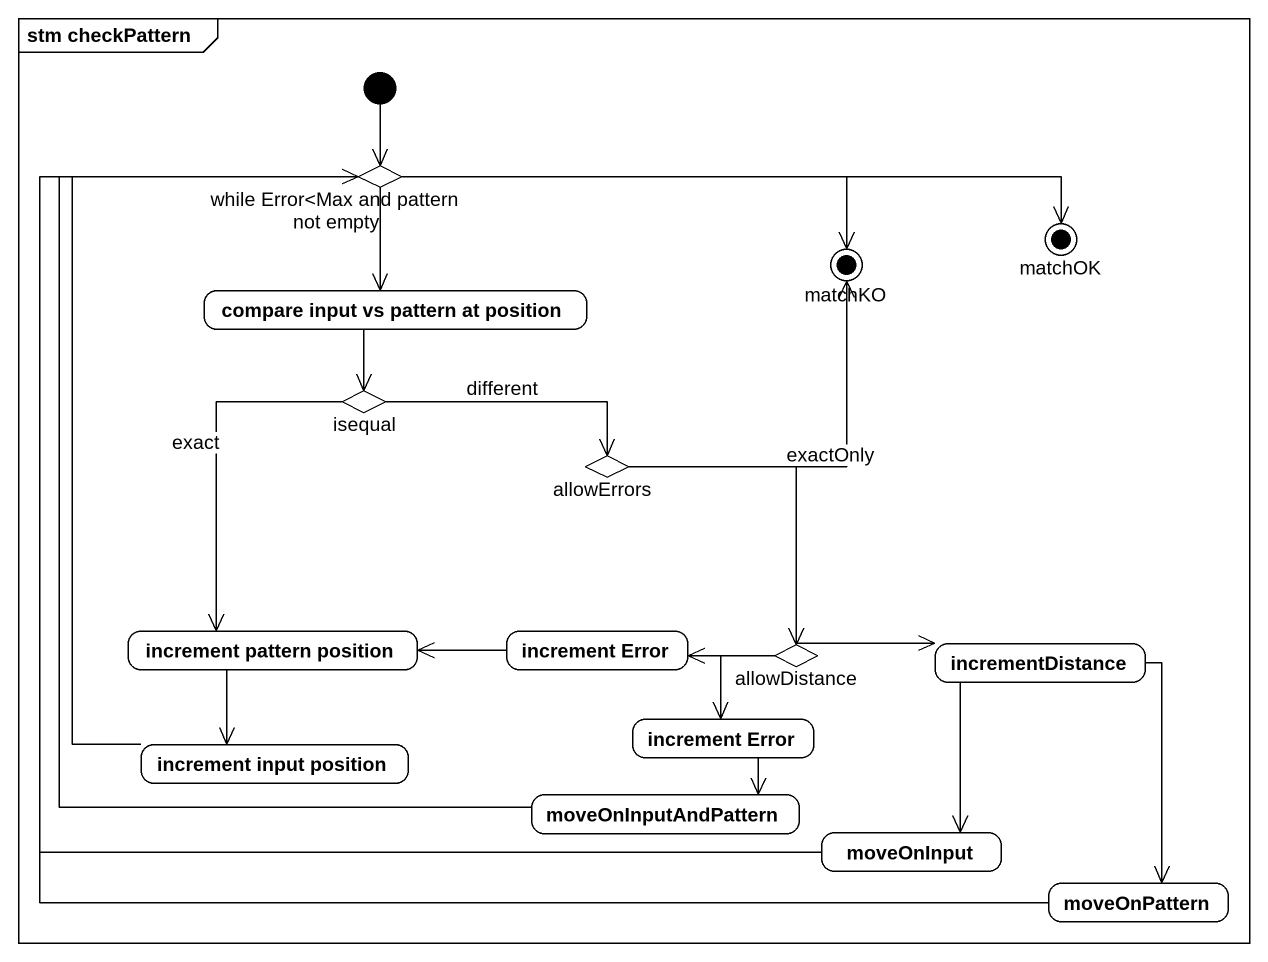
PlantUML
@startuml
mainframe stm checkPattern
hide empty description
state "while Error<Max and pattern not empty" as while_Error_Max_and_pattern <<choice>>
state matchKO <<end>>
state matchOK <<end>>
state "compare input vs pattern at position" as compare_input_vs_pattern_at
state isequal <<choice>>
state allowErrors <<choice>>
state "increment pattern position" as increment_pattern_position
state "increment Error" as increment_Error
state allowDistance <<choice>>
state incrementDistance
state "increment input position" as increment_input_position
state "increment Error" as increment_Error_2
state moveOnInputAndPattern
state moveOnInput
state moveOnPattern
[*] --> while_Error_Max_and_pattern
while_Error_Max_and_pattern -right-> matchKO
while_Error_Max_and_pattern -right-> matchOK
while_Error_Max_and_pattern --> compare_input_vs_pattern_at
compare_input_vs_pattern_at --> isequal
isequal -right-> allowErrors : different
isequal --> increment_pattern_position : exact
allowErrors -up-> matchKO : exactOnly
allowErrors --> allowDistance
increment_pattern_position --> increment_input_position
increment_Error -left-> increment_pattern_position
allowDistance -left-> increment_Error
allowDistance -right-> incrementDistance
allowDistance --> increment_Error_2
incrementDistance --> moveOnInput
incrementDistance --> moveOnPattern
increment_input_position -up-> while_Error_Max_and_pattern
increment_Error_2 --> moveOnInputAndPattern
moveOnInputAndPattern -up-> while_Error_Max_and_pattern
moveOnInput -up-> while_Error_Max_and_pattern
moveOnPattern -up-> while_Error_Max_and_pattern
@enduml
